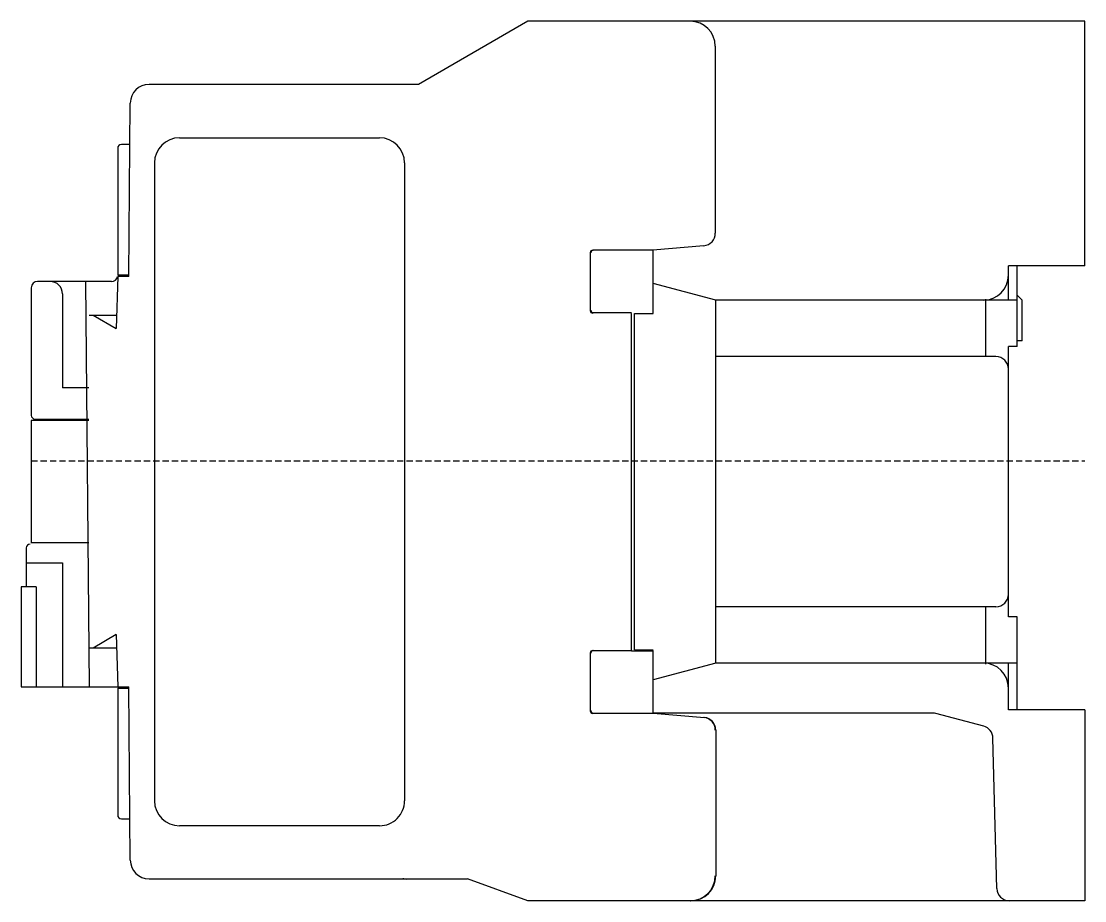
# Model space of a CAD drawing. Extents: x 0 to 85, y 0 to 70.3.
import ezdxf

# ---------------------------------------------------------------- set-up
doc = ezdxf.new("R2010")
doc.units = 0
doc.linetypes.add('DASHED', pattern=[0.75, 0.5, -0.25])
doc.layers.add('-15N-THT. THIẾT BỊ ĐÓNG MỞ', color=40, linetype='CONTINUOUS')

# ---------------------------------------------------------------- blocks, each defined once
blk = doc.blocks.new('06 - N - SC CTT CHIẾU HÔNG LC1D18')
at = {"layer": '-15N-THT. THIẾT BỊ ĐÓNG MỞ'}
for p, q in [((39.7, 35.15), (30.953, 30.1)), ((84.244, 35.15), (39.7, 35.15)), ((84.244, 15.6), (84.244, 35.15)), ((54.7, 33.15), (54.7, 18.204)), ((30.953, 30.1), (9.421, 30.1)), ((7.8, 14.75), (7.921, 28.613)), ((11.851, 25.84), (27.851, 25.84)), ((6.909, 25), (6.909, 14.85)), ((7.892, 25.3), (7.209, 25.3)), ((9.851, 23.84), (9.851, -27.16)), ((29.851, 23.84), (29.851, -27.16)), ((53.787, 17.208), (49.7, 16.85)), ((44.7, 16.65), (44.7, 12.05)), ((49.7, 16.85), (44.9, 16.85)), ((49.744, 11.8), (49.744, 16.85)), ((84.244, 15.6), (78.144, 15.6)), ((78.144, 12.85), (78.144, 15.6)), ((78.844, 9.15), (78.844, 15.589)), ((6.909, 14.75), (6.8, 10.58)), ((7.8, 14.85), (6.909, 14.85)), ((7.8, 14.75), (6.909, 14.75)), ((0, 13.85), (0, 3.65)), ((6.412, 14.35), (0.5, 14.35)), ((4.65, -18.05), (4.368, 14.35)), ((54.744, 12.85), (49.744, 14.19)), ((2.5, 13.35), (2.5, 5.85)), ((78.844, 12.85), (54.744, 12.85)), ((54.744, -16.15), (54.744, 12.85)), ((76.344, 8.35), (76.344, 12.944)), ((79.244, 12.85), (78.844, 13.25)), ((79.244, 9.6), (79.244, 12.85)), ((4.623, 11.65), (6.828, 11.65)), ((4.947, 11.65), (6.8, 10.58)), ((48, 11.85), (44.9, 11.85)), ((48, -15.15), (48, 11.8)), ((48.244, 11.8), (49.744, 11.8)), ((48.244, -15.1), (48.244, 11.8)), ((79.244, 9.6), (78.844, 9.6)), ((78.844, 9.15), (78.144, 9.15)), ((78.144, -12.45), (78.144, 9.15)), ((77.144, 8.35), (54.744, 8.35)), ((4.6, 5.85), (2.5, 5.85)), ((4.6, 3.25), (0, 3.25)), ((0, 3.25), (0, -6.55)), ((0.3, 3.35), (4.6, 3.35)), ((4.6, -6.55), (0, -6.55)), ((-0.4, -6.95), (-0.4, -10.05)), ((-0.4, -8.15), (2.5, -8.15)), ((2.5, -8.15), (2.5, -18.05)), ((-0.8, -10.05), (-0.8, -18.05)), ((0.4, -10.05), (-0.8, -10.05)), ((0.4, -10.05), (0.4, -18.05)), ((77.144, -11.65), (54.744, -11.65)), ((76.344, -16.244), (76.344, -11.65)), ((78.844, -12.45), (78.144, -12.45)), ((78.844, -19.9), (78.844, -12.45)), ((6.8, -13.88), (4.947, -14.95)), ((6.8, -13.88), (6.909, -18.05)), ((6.828, -14.95), (4.623, -14.95)), ((44.9, -15.15), (48, -15.15)), ((48, -15.175), (49.7, -15.175)), ((48.244, -15.1), (49.744, -15.1)), ((49.744, -20.15), (49.744, -15.15)), ((44.7, -15.35), (44.7, -19.95)), ((54.744, -16.15), (49.744, -17.489)), ((78.844, -16.15), (54.744, -16.15)), ((78.144, -19.9), (78.144, -16.15)), ((-0.8, -18.05), (7.8, -18.05)), ((6.909, -18.15), (6.909, -28.3)), ((6.909, -18.15), (7.8, -18.15)), ((7.921, -31.913), (7.8, -18.05)), ((44.9, -20.15), (49.7, -20.15)), ((72.087, -20.15), (49.744, -20.15)), ((49.744, -20.15), (53.831, -20.507)), ((76.163, -21.207), (72.345, -20.184)), ((84.244, -19.9), (78.144, -19.9)), ((84.244, -19.9), (84.244, -35.15)), ((54.744, -21.504), (54.744, -33.15)), ((77.218, -34.176), (76.903, -22.146)), ((7.209, -28.6), (7.892, -28.6)), ((27.851, -29.16), (11.851, -29.16)), ((9.421, -33.4), (34.892, -33.4)), ((39.7, -35.15), (34.892, -33.4)), ((84.244, -35.15), (39.7, -35.15))]:
    blk.add_line(p, q, dxfattribs=at)
at = {"layer": '-15N-THT. THIẾT BỊ ĐÓNG MỞ', "color": 6, "linetype": 'DASHED'}
blk.add_line((0, 0), (84.244, 0), dxfattribs=at)
at = {"layer": '-15N-THT. THIẾT BỊ ĐÓNG MỞ'}
for centre, radius, start, end in [((52.7, 33.15), 2, 0.00009, 90.00002), ((9.421, 28.6), 1.5, 89.99996, 179.49994), ((11.851, 23.84), 2, 90.00002, 180), ((27.851, 23.84), 2, 0.00004, 90.00002), ((7.209, 25), 0.3, 90.00002, 179.99805), ((53.7, 18.204), 1, 274.99994, 359.99953), ((44.9, 16.65), 0.2, 90.00006, 180.00005), ((44.9, 16.625), 0.2, 90.00006, 180.00002), ((44.944, 16.65), 0.2, 90.00006, 180.00002), ((6.412, 14.85), 0.5, 269.99992, 348.46225), ((76.144, 14.85), 2, 269.99997, 359.99997), ((0.5, 13.85), 0.5, 90.00006, 180.00005), ((1.5, 13.35), 1, 0.00009, 90.00002), ((44.9, 12.05), 0.2, 180.00005, 269.99997), ((44.9, 12.025), 0.2, 180.00002, 269.99997), ((44.944, 12.05), 0.2, 180.00002, 269.99997), ((77.144, 7.35), 1, 0.00004, 90.00002), ((0.3, 3.65), 0.3, 180.00005, 269.99997), ((-0.1, -6.95), 0.3, 90.00006, 180.00005), ((77.144, -10.65), 1, 269.99997, 359.99997), ((44.9, -15.35), 0.2, 90.00006, 180.00005), ((44.9, -15.375), 0.2, 90.00006, 180.00002), ((44.944, -15.35), 0.2, 90.00006, 180.00002), ((76.144, -18.15), 2, 0.00004, 90.00002), ((44.9, -19.95), 0.2, 180.00005, 269.99992), ((44.9, -19.975), 0.2, 180.00002, 269.99992), ((44.944, -19.95), 0.2, 180.00002, 269.99992), ((72.087, -21.15), 1, 74.99999, 90.00002), ((53.7, -21.504), 1, 0.00042, 84.99999), ((53.744, -21.504), 1, 0.00042, 85.00005), ((75.904, -22.173), 1, 1.50006, 74.99999), ((11.851, -27.16), 2, 179.99999, 269.99997), ((27.851, -27.16), 2, 270, 0.00004), ((7.209, -28.3), 0.3, 180.00196, 269.99997), ((9.421, -31.9), 1.5, 180.50007, 269.99997), ((52.7, -33.15), 2, 269.99997, 359.99997), ((52.744, -33.15), 2, 269.99997, 359.99997), ((29.716, -34.4), 1, 69.99975, 89.99974), ((78.218, -34.15), 1, 181.50004, 269.99997)]:
    blk.add_arc(centre, radius, start, end, dxfattribs=at)

msp = doc.modelspace()

# ---------------------------------------------------------------- block references
msp.add_blockref('06 - N - SC CTT CHIẾU HÔNG LC1D18', (0.8, 35.15))

doc.saveas('drawing.dxf')
